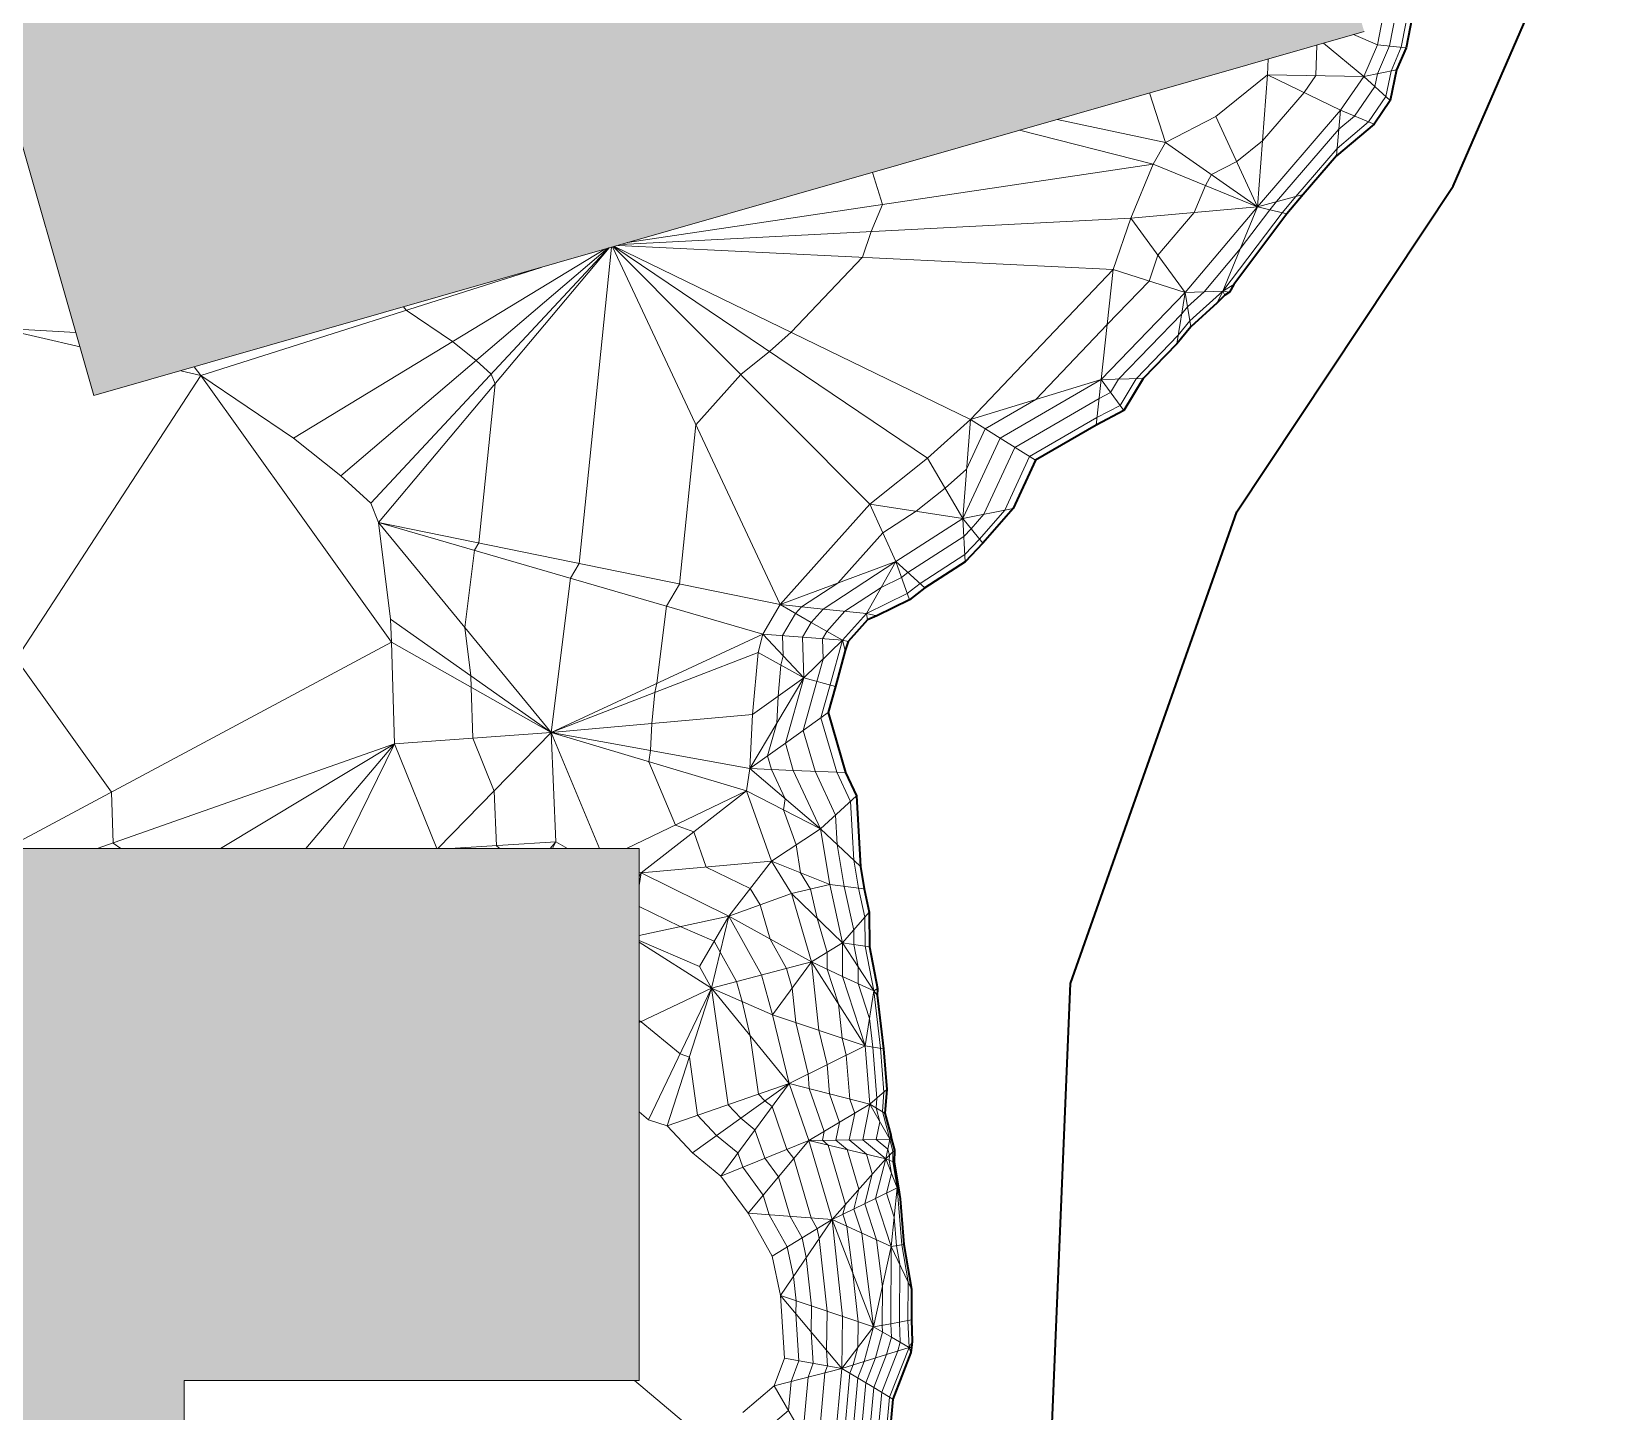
# Model space of a CAD drawing. Header units: millimetres. Extents: x -340184 to 563611, y -309449 to 515683.
# Drawn here: x 350857 to 480928, y -141494 to -27293 of the extents above; entities that cross this region are included whole.
import ezdxf

# ---------------------------------------------------------------- set-up
doc = ezdxf.new("R2010")
doc.units = ezdxf.units.MM
for name, color, linetype, lineweight in [('A-DETL-GENF', 92, 'Continuous', 9), ('A-DETL-THIN', 151, 'Continuous', 9), ('C-TOPO', 7, 'Continuous', 9), ('C-TOPO-FOLD', 70, 'Continuous', 9), ('C-TOPO-MAJR', 7, 'Continuous', 35), ('C-TOPO-MINR', 7, 'Continuous', 9)]:
    doc.layers.add(name, color=color, linetype=linetype, lineweight=lineweight)

msp = doc.modelspace()

# ---------------------------------------------------------------- hatches: boundary and pattern name
at = {"layer": 'A-DETL-GENF'}
for points in [[(356031, -57427), (461121, -27293), (450095, 11158), (416307, 1469), (396461, 70680), (325159, 50235), (354231, -51149)], [(219028, -242914), (363495, -242914), (363495, -138915), (401135, -138915), (401135, -94915), (219028, -94915), (219028, -206129)]]:
    msp.add_hatch(color=8, dxfattribs=at).paths.add_polyline_path(points)

# ---------------------------------------------------------------- linework, layer by layer
at = {"layer": 'A-DETL-THIN'}
for p, q in [((325159, 50235), (356031, -57427)), ((356031, -57427), (461121, -27293)), ((401135, -94915), (219028, -94915)), ((401135, -138915), (401135, -94915)), ((363495, -242914), (363495, -138915)), ((363495, -138915), (401135, -138915))]:
    msp.add_line(p, q, dxfattribs=at)
at = {"layer": 'C-TOPO', "lineweight": 35}
for p, q in [((468478, -40108), (480928, -11506)), ((465546, -23675), (464586, -28640)), ((464586, -28640), (463798, -30483)), ((463798, -30483), (463286, -33021)), ((463286, -33021), (461939, -34974)), ((461939, -34974), (458838, -37596)), ((458838, -37596), (456087, -40785)), ((450578, -67039), (468478, -40108)), ((456087, -40785), (454735, -42388)), ((454735, -42388), (450334, -48242)), ((449589, -49111), (448967, -49757)), ((449992, -48857), (449589, -49111)), ((450334, -48242), (449992, -48857)), ((448967, -49757), (446775, -51725)), ((446775, -51725), (445623, -53140)), ((445623, -53140), (442839, -56016)), ((442839, -56016), (441241, -58661)), ((441241, -58661), (438949, -59863)), ((438949, -59863), (433929, -62779)), ((433929, -62779), (432077, -66765)), ((432077, -66765), (429565, -69639)), ((436815, -106083), (450578, -67039)), ((429565, -69639), (428102, -71186)), ((428102, -71186), (424779, -73333)), ((424779, -73333), (423505, -74335)), ((423505, -74335), (420807, -75658)), ((420018, -75992), (418428, -77761)), ((420807, -75658), (420018, -75992)), ((418428, -77761), (418187, -78531)), ((418187, -78531), (417372, -81491)), ((417372, -81491), (416763, -83656)), ((416763, -83656), (418210, -88614)), ((418210, -88614), (419113, -90547)), ((419113, -90547), (419447, -96400)), ((419447, -96400), (419750, -98249)), ((419750, -98249), (420174, -100174)), ((420174, -100174), (420200, -103035)), ((420200, -103035), (420866, -106488)), ((420850, -106549), (420829, -107037)), ((420866, -106488), (420850, -106549)), ((434543, -160563), (436815, -106083)), ((420829, -107037), (421351, -111472)), ((421351, -111472), (421621, -114856)), ((421621, -114856), (421470, -116794)), ((421470, -116794), (421954, -118630)), ((421954, -118630), (422015, -118950)), ((422015, -118950), (422255, -119861)), ((422255, -119861), (422246, -120845)), ((422246, -120845), (422575, -122815)), ((422575, -122815), (422600, -122987)), ((422600, -122987), (422739, -123901)), ((422739, -123901), (423033, -127667)), ((423033, -127667), (423677, -131355)), ((423677, -131355), (423660, -133906)), ((423660, -133906), (423731, -135685)), ((423682, -136195), (423622, -136616)), ((423731, -135685), (423682, -136195)), ((423622, -136616), (422126, -140455)), ((422126, -140455), (421722, -144917))]:
    msp.add_line(p, q, dxfattribs=at)
at = {"layer": 'C-TOPO'}
for p, q in [((461102, -31027), (457746, -28260)), ((462228, -28392), (460236, -27546)), ((453137, -30872), (452300, -41793)), ((453137, -30872), (459176, -33820)), ((461102, -31027), (453137, -30872)), ((443373, -32382), (444688, -36495)), ((435715, -34577), (444688, -36495)), ((452300, -41793), (448859, -34326)), ((443672, -38264), (432611, -35468)), ((444688, -36495), (452300, -41793)), ((400168, -44771), (443672, -38264)), ((452300, -41793), (443672, -38264)), ((399624, -44926), (441806, -42744)), ((441806, -42744), (452300, -41793)), ((446318, -48894), (441806, -42744)), ((372530, -60960), (398304, -45305)), ((398546, -45236), (376447, -64066)), ((378947, -66333), (398635, -45210)), ((398665, -45202), (379576, -67920)), ((412790, -74721), (398937, -45124)), ((420218, -66417), (399001, -45105)), ((424992, -62605), (399049, -45091)), ((428549, -59414), (399094, -45078)), ((440367, -46996), (399396, -44992)), ((364885, -55753), (393037, -46815)), ((440367, -46996), (439360, -56083)), ((446318, -48894), (440367, -46996)), ((354877, -53404), (348183, -51833)), ((364885, -55753), (339372, -94915)), ((364885, -55753), (363226, -55363)), ((380636, -77836), (364885, -55753)), ((439360, -56083), (428549, -59414)), ((427908, -67587), (428549, -59414)), ((430995, -60944), (428549, -59414)), ((427908, -67587), (424992, -62605)), ((422371, -71164), (420218, -66417)), ((420218, -66417), (427908, -67587)), ((393863, -85308), (379576, -67920)), ((411358, -77155), (379576, -67920)), ((379576, -67920), (412790, -74721)), ((412790, -74721), (422371, -71164)), ((415373, -76196), (412790, -74721)), ((412790, -74721), (416367, -75090)), ((393863, -85308), (380551, -75921)), ((348777, -94915), (380636, -77836)), ((393863, -85308), (380636, -77836)), ((393863, -85308), (411358, -77155)), ((414755, -80772), (411358, -77155)), ((411358, -77155), (414656, -77413)), ((410979, -78695), (393863, -85308)), ((410979, -78695), (414755, -80772)), ((410291, -88290), (414755, -80772)), ((414755, -80772), (410524, -83807)), ((410524, -83807), (393863, -85308)), ((380894, -86242), (393863, -85308)), ((384477, -94915), (393863, -85308)), ((397865, -94915), (393863, -85308)), ((410032, -90143), (393863, -85308)), ((393863, -85308), (410291, -88290)), ((380894, -86242), (356298, -94915)), ((366493, -94915), (380894, -86242)), ((380894, -86242), (373555, -94915)), ((376661, -94915), (380894, -86242)), ((413233, -86184), (410291, -88290)), ((416148, -93269), (410291, -88290)), ((413890, -88437), (410291, -88290)), ((400093, -94915), (410032, -90143)), ((410032, -90143), (401295, -96926)), ((410032, -90143), (416148, -93269)), ((412090, -95943), (416148, -93269)), ((385462, -94915), (394255, -94354)), ((394255, -94354), (393781, -94915)), ((393966, -94915), (394255, -94354)), ((401295, -96926), (412090, -95943)), ((408561, -100499), (412090, -95943)), ((412090, -95943), (416905, -97893)), ((401135, -97206), (401295, -96926)), ((401295, -96926), (401135, -97971)), ((413744, -98633), (408561, -100499)), ((416905, -97893), (413744, -98633)), ((417966, -102704), (413744, -98633)), ((408561, -100499), (401135, -102101)), ((408561, -100499), (406132, -104669)), ((407134, -106450), (408561, -100499)), ((415399, -104285), (408561, -100499)), ((401135, -102656), (407134, -106450)), ((415399, -104285), (417966, -102704)), ((407134, -106450), (415399, -104285)), ((415399, -104285), (412180, -108662)), ((419850, -111232), (415399, -104285)), ((415399, -104285), (417970, -105483)), ((401135, -109313), (407134, -106450)), ((407134, -106450), (401913, -117348)), ((403445, -117864), (407134, -106450)), ((413537, -114335), (407134, -106450)), ((412180, -108662), (407134, -106450)), ((419850, -111232), (412180, -108662)), ((413537, -114335), (419850, -111232)), ((403445, -117864), (413537, -114335)), ((413537, -114335), (405543, -120091)), ((407906, -122006), (413537, -114335)), ((413537, -114335), (420236, -116070)), ((415179, -119060), (420236, -116070)), ((415179, -119060), (407906, -122006)), ((410154, -125081), (415179, -119060)), ((419639, -118999), (415179, -119060)), ((421538, -120579), (415179, -119060)), ((417099, -125609), (421538, -120579)), ((420695, -123863), (417099, -125609)), ((417099, -125609), (410154, -125081)), ((412130, -128626), (417099, -125609)), ((417099, -125609), (412831, -131896)), ((420538, -134490), (417099, -125609)), ((417099, -125609), (422001, -127848)), ((422001, -127848), (420538, -134490)), ((417912, -137920), (412831, -131896)), ((412831, -131896), (420538, -134490)), ((417912, -137920), (420538, -134490)), ((420538, -134490), (421957, -134224)), ((422002, -135336), (420538, -134490)), ((417912, -137920), (413158, -137075)), ((417912, -137920), (421614, -136762)), ((408796, -145694), (400750, -138915)), ((412303, -139379), (417912, -137920)), ((420546, -139505), (417912, -137920)), ((417044, -147492), (412303, -139379))]:
    msp.add_line(p, q, dxfattribs=at)
at = {"layer": 'C-TOPO-FOLD'}
for p, q in [((464586, -28640), (462228, -28392)), ((463798, -30483), (461102, -31027)), ((463286, -33021), (461102, -31027)), ((458838, -37596), (459176, -33820)), ((459176, -33820), (461939, -34974)), ((452300, -41793), (456087, -40785)), ((449439, -48793), (452300, -41793)), ((454735, -42388), (452300, -41793)), ((446318, -48894), (445623, -53140)), ((449439, -48793), (446318, -48894)), ((446775, -51725), (446318, -48894)), ((448967, -49757), (449439, -48793)), ((450334, -48242), (449439, -48793)), ((449589, -49111), (449439, -48793)), ((449439, -48793), (449992, -48857)), ((438949, -59863), (439360, -56083)), ((442839, -56016), (439360, -56083)), ((441241, -58661), (439360, -56083)), ((433929, -62779), (430995, -60944)), ((427908, -67587), (432077, -66765)), ((428102, -71186), (427908, -67587)), ((427908, -67587), (429565, -69639)), ((419943, -75460), (422371, -71164)), ((424779, -73333), (422371, -71164)), ((422371, -71164), (423505, -74335)), ((416367, -75090), (419943, -75460)), ((417955, -77671), (415373, -76196)), ((420807, -75658), (419943, -75460)), ((419943, -75460), (420018, -75992)), ((414656, -77413), (417955, -77671)), ((414755, -80772), (417955, -77671)), ((417955, -77671), (418187, -78531)), ((418428, -77761), (417955, -77671)), ((414755, -80772), (417372, -81491)), ((416763, -83656), (413233, -86184)), ((418210, -88614), (413890, -88437)), ((419113, -90547), (416148, -93269)), ((419447, -96400), (416148, -93269)), ((419750, -98249), (416905, -97893)), ((420174, -100174), (417966, -102704)), ((417966, -102704), (420541, -106680)), ((420200, -103035), (417966, -102704)), ((417970, -105483), (420541, -106680)), ((420541, -106680), (420866, -106488)), ((420850, -106549), (420541, -106680)), ((420541, -106680), (419850, -111232)), ((420829, -107037), (420541, -106680)), ((421351, -111472), (419850, -111232)), ((421621, -114856), (420236, -116070)), ((420236, -116070), (421869, -118968)), ((420236, -116070), (421470, -116794)), ((421869, -118968), (419639, -118999)), ((421538, -120579), (421869, -118968)), ((421954, -118630), (421869, -118968)), ((421869, -118968), (422015, -118950)), ((422255, -119861), (421538, -120579)), ((422246, -120845), (421538, -120579)), ((421538, -120579), (422493, -122990)), ((422493, -122990), (420695, -123863)), ((422001, -127848), (422493, -122990)), ((422493, -122990), (422575, -122815)), ((422493, -122990), (422600, -122987)), ((422739, -123901), (422493, -122990)), ((422001, -127848), (423033, -127667)), ((423677, -131355), (422001, -127848)), ((421957, -134224), (423660, -133906)), ((421614, -136762), (423465, -136183)), ((423465, -136183), (422002, -135336)), ((423731, -135685), (423465, -136183)), ((423622, -136616), (423465, -136183)), ((423682, -136195), (423465, -136183)), ((422126, -140455), (420546, -139505))]:
    msp.add_line(p, q, dxfattribs=at)
at = {"layer": 'C-TOPO-MAJR', "lineweight": 9}
for p, q in [((462228, -28392), (463601, -21294)), ((464193, -28599), (465222, -23278)), ((461102, -31027), (462228, -28392)), ((463348, -30574), (464193, -28599)), ((453137, -30872), (453176, -29571)), ((448859, -34326), (453137, -30872)), ((459176, -33820), (461102, -31027)), ((462922, -32688), (463348, -30574)), ((461478, -34782), (462922, -32688)), ((444688, -36495), (448859, -34326)), ((452300, -41793), (459176, -33820)), ((458894, -36967), (461478, -34782)), ((443672, -38264), (444688, -36495)), ((455456, -40953), (458894, -36967)), ((441806, -42744), (443672, -38264)), ((454329, -42289), (455456, -40953)), ((440367, -46996), (441806, -42744)), ((446318, -48894), (452300, -41793)), ((449439, -48793), (454329, -42289)), ((396183, -71320), (398844, -45150)), ((428549, -59414), (440367, -46996)), ((439360, -56083), (446318, -48894)), ((446699, -51253), (449439, -48793)), ((354532, -52199), (348183, -51833)), ((445739, -52433), (446699, -51253)), ((442259, -56027), (445739, -52433)), ((364885, -55753), (364313, -55052)), ((372530, -60960), (364885, -55753)), ((430995, -60944), (439360, -56083)), ((440927, -58232), (442259, -56027)), ((439017, -59233), (440927, -58232)), ((424992, -62605), (428549, -59414)), ((433440, -62473), (439017, -59233)), ((376447, -64066), (372530, -60960)), ((427908, -67587), (430995, -60944)), ((420218, -66417), (424992, -62605)), ((431382, -66902), (433440, -62473)), ((378947, -66333), (376447, -64066)), ((379576, -67920), (378947, -66333)), ((412790, -74721), (420218, -66417)), ((422371, -71164), (427908, -67587)), ((429289, -69297), (431382, -66902)), ((380551, -75921), (379576, -67920)), ((428069, -70586), (429289, -69297)), ((395467, -72538), (396183, -71320)), ((416367, -75090), (422371, -71164)), ((424378, -72971), (428069, -70586)), ((393863, -85308), (395467, -72538)), ((419943, -75460), (423316, -73806)), ((423316, -73806), (424378, -72971)), ((411358, -77155), (412790, -74721)), ((415373, -76196), (416367, -75090)), ((380636, -77836), (380551, -75921)), ((414656, -77413), (415373, -76196)), ((417955, -77671), (419943, -75460)), ((380894, -86242), (380636, -77836)), ((410979, -78695), (411358, -77155)), ((414755, -80772), (414656, -77413)), ((416936, -81371), (417955, -77671)), ((410524, -83807), (410979, -78695)), ((413233, -86184), (414755, -80772)), ((416175, -84077), (416936, -81371)), ((410291, -88290), (410524, -83807)), ((417490, -88585), (416175, -84077)), ((393863, -85308), (394255, -94354)), ((384385, -94915), (380894, -86242)), ((413890, -88437), (413233, -86184)), ((410032, -90143), (410291, -88290)), ((416148, -93269), (413890, -88437)), ((418619, -91000), (417490, -88585)), ((412090, -95943), (410032, -90143)), ((418897, -95878), (418619, -91000)), ((416905, -97893), (416148, -93269)), ((394255, -94354), (395221, -94915)), ((413744, -98633), (412090, -95943)), ((419275, -98190), (418897, -95878)), ((401295, -96926), (401135, -96868)), ((408561, -100499), (401295, -96926)), ((415399, -104285), (413744, -98633)), ((417966, -102704), (416905, -97893)), ((419806, -100596), (419275, -98190)), ((411266, -105368), (408561, -100499)), ((419828, -102980), (419806, -100596)), ((406132, -104669), (401135, -102523)), ((417970, -105483), (417966, -102704)), ((420541, -106680), (419828, -102980)), ((407134, -106450), (406132, -104669)), ((416015, -109947), (415399, -104285)), ((408491, -116100), (407134, -106450)), ((412180, -108662), (411266, -105368)), ((419850, -111232), (417970, -105483)), ((421101, -111432), (420541, -106680)), ((413537, -114335), (412180, -108662)), ((416693, -112784), (416015, -109947)), ((420236, -116070), (419850, -111232)), ((421390, -115058), (421101, -111432)), ((416886, -115203), (416693, -112784)), ((415179, -119060), (413537, -114335)), ((417708, -117565), (416886, -115203)), ((421265, -116674), (421390, -115058)), ((401913, -117348), (401135, -116705)), ((409540, -117213), (408491, -116100)), ((419639, -118999), (420236, -116070)), ((421869, -118968), (421265, -116674)), ((403445, -117864), (401913, -117348)), ((405543, -120091), (403445, -117864)), ((410721, -118171), (409540, -117213)), ((411542, -120533), (410721, -118171)), ((417409, -119029), (417708, -117565)), ((417099, -125609), (415179, -119060)), ((418359, -119819), (417409, -119029)), ((421538, -120579), (419639, -118999)), ((422136, -119981), (421869, -118968)), ((407906, -122006), (405543, -120091)), ((412666, -122070), (411542, -120533)), ((419319, -123094), (418359, -119819)), ((420695, -123863), (421538, -120579)), ((422128, -120801), (422136, -119981)), ((422493, -122990), (422128, -120801)), ((410154, -125081), (407906, -122006)), ((413626, -125345), (412666, -122070)), ((418897, -124736), (419319, -123094)), ((422861, -127697), (422493, -122990)), ((419550, -126728), (418897, -124736)), ((422001, -127848), (420695, -123863)), ((412130, -128626), (410154, -125081)), ((414615, -127117), (413626, -125345)), ((417969, -133625), (417099, -125609)), ((414965, -128752), (414615, -127117)), ((420538, -134490), (419550, -126728)), ((412831, -131896), (412130, -128626)), ((415400, -132760), (414965, -128752)), ((421957, -134224), (422001, -127848)), ((423398, -130771), (422861, -127697)), ((423376, -133959), (423398, -130771)), ((413158, -137075), (412831, -131896)), ((415371, -134908), (415400, -132760)), ((417912, -137920), (417969, -133625)), ((423465, -136183), (423376, -133959)), ((415535, -137498), (415371, -134908)), ((419763, -137341), (420538, -134490)), ((422002, -135336), (421957, -134224)), ((421614, -136762), (422002, -135336)), ((421863, -140297), (423465, -136183)), ((412303, -139379), (413158, -137075)), ((415108, -138650), (415535, -137498)), ((419229, -138712), (419763, -137341)), ((420546, -139505), (421614, -136762)), ((414674, -143436), (415108, -138650)), ((417044, -147492), (417912, -137920)), ((418506, -146687), (419229, -138712)), ((409706, -141581), (412303, -139379)), ((419968, -145882), (420546, -139505)), ((421430, -145078), (421863, -140297))]:
    msp.add_line(p, q, dxfattribs=at)
at = {"layer": 'C-TOPO-MINR'}
for p, q in [((463210, -28495), (464411, -22286)), ((457119, -30949), (457195, -28418)), ((462225, -30800), (463210, -28495)), ((456157, -32346), (457119, -30949)), ((462012, -31857), (462225, -30800)), ((452719, -36332), (456157, -32346)), ((460327, -34301), (462012, -31857)), ((459035, -35393), (460327, -34301)), ((450580, -38060), (452719, -36332)), ((453878, -41373), (459035, -35393)), ((421267, -41615), (420449, -38955)), ((448494, -39144), (450580, -38060)), ((447053, -42269), (447986, -40028)), ((447986, -40028), (448494, -39144)), ((420334, -43855), (421267, -41615)), ((453315, -42041), (453878, -41373)), ((444062, -45819), (447053, -42269)), ((450870, -45293), (453315, -42041)), ((419615, -45981), (420334, -43855)), ((447879, -48844), (450870, -45293)), ((413706, -52190), (419615, -45981)), ((443343, -47945), (444062, -45819)), ((439863, -51539), (443343, -47945)), ((446509, -50073), (447879, -48844)), ((381874, -50359), (381647, -50081)), ((385696, -52963), (381874, -50359)), ((440810, -56055), (446029, -50663)), ((446029, -50663), (446509, -50073)), ((433954, -57749), (439863, -51539)), ((387655, -54516), (385696, -52963)), ((411927, -53785), (413706, -52190)), ((388905, -55649), (387655, -54516)), ((409540, -55691), (411927, -53785)), ((389220, -56443), (388905, -55649)), ((405827, -59843), (409540, -55691)), ((387880, -69620), (389220, -56443)), ((439188, -57658), (440143, -57157)), ((440143, -57157), (440810, -56055)), ((429772, -60179), (433954, -57749)), ((432217, -61708), (439188, -57658)), ((404487, -73021), (405827, -59843)), ((428228, -63500), (429772, -60179)), ((429645, -67244), (432217, -61708)), ((426450, -65096), (428228, -63500)), ((424063, -67002), (426450, -65096)), ((421294, -68791), (424063, -67002)), ((428598, -68442), (429645, -67244)), ((417581, -72943), (421294, -68791)), ((427989, -69086), (428598, -68442)), ((386720, -76614), (387522, -70229)), ((387522, -70229), (387880, -69620)), ((423374, -72068), (427989, -69086)), ((421157, -73312), (422843, -72485)), ((422843, -72485), (423374, -72068)), ((403412, -74846), (404487, -73021)), ((414578, -74905), (417581, -72943)), ((418155, -75275), (421157, -73312)), ((402610, -81231), (403412, -74846)), ((414081, -75458), (414578, -74905)), ((416664, -76934), (418155, -75275)), ((387207, -80614), (386720, -76614)), ((413007, -77284), (414081, -75458)), ((413057, -78963), (413007, -77284)), ((416306, -77542), (416664, -76934)), ((416355, -79222), (416306, -77542)), ((357481, -90249), (349605, -79208)), ((412867, -79733), (413057, -78963)), ((415846, -81072), (416355, -79222)), ((387249, -81572), (387207, -80614)), ((412639, -82290), (412867, -79733)), ((387379, -85775), (387249, -81572)), ((402421, -82001), (402610, -81231)), ((414704, -85130), (415846, -81072)), ((402193, -84557), (402421, -82001)), ((412523, -84531), (412639, -82290)), ((411762, -87237), (412523, -84531)), ((389137, -90145), (387379, -85775)), ((402077, -86799), (402193, -84557)), ((415690, -88511), (414704, -85130)), ((401947, -87725), (402077, -86799)), ((404134, -92975), (401947, -87725)), ((412090, -88364), (411762, -87237)), ((413219, -90779), (412090, -88364)), ((417383, -92135), (415690, -88511)), ((357610, -94452), (357481, -90249)), ((389333, -94668), (389137, -90145)), ((413090, -91706), (413219, -90779)), ((414119, -94606), (413090, -91706)), ((417522, -94573), (417383, -92135)), ((405663, -93535), (404134, -92975)), ((406692, -96435), (405663, -93535)), ((358248, -94915), (357610, -94452)), ((389604, -94915), (389333, -94668)), ((414497, -96918), (414119, -94606)), ((418090, -98041), (417522, -94573)), ((410325, -98221), (406692, -96435)), ((415324, -98263), (414497, -96918)), ((411153, -99566), (410325, -98221)), ((415855, -100668), (415324, -98263)), ((418886, -101650), (418090, -98041)), ((404520, -101370), (401135, -99706)), ((411980, -102392), (411153, -99566)), ((407347, -102584), (404520, -101370)), ((416682, -103495), (415855, -100668)), ((407848, -103474), (407347, -102584)), ((413332, -104826), (411980, -102392)), ((418897, -102842), (418886, -101650)), ((409200, -105909), (407848, -103474)), ((416684, -104884), (416682, -103495)), ((419253, -104692), (418897, -102842)), ((413789, -106473), (413332, -104826)), ((417624, -107759), (416684, -104884)), ((419256, -106081), (419253, -104692)), ((409657, -107556), (409200, -105909)), ((414098, -109304), (413789, -106473)), ((420196, -108956), (419256, -106081)), ((410335, -110393), (409657, -107556)), ((417933, -110590), (417624, -107759)), ((401299, -109235), (401135, -109131)), ((404523, -111899), (401299, -109235)), ((420476, -111332), (420196, -108956)), ((411014, -115217), (410335, -110393)), ((415115, -113559), (414098, -109304)), ((418272, -112008), (417933, -110590)), ((420813, -115564), (420476, -111332)), ((405290, -112157), (404523, -111899)), ((405968, -116982), (405290, -112157)), ((418561, -115636), (418272, -112008)), ((415211, -114769), (415115, -113559)), ((411538, -115774), (411014, -115217)), ((416443, -118312), (415211, -114769)), ((418972, -116818), (418561, -115636)), ((420750, -116372), (420813, -115564)), ((407541, -118652), (405968, -116982)), ((412129, -116253), (411538, -115774)), ((413361, -119796), (412129, -116253)), ((418524, -119014), (418972, -116818)), ((421053, -117519), (420750, -116372)), ((416294, -119045), (416443, -118312)), ((420754, -118984), (421053, -117519)), ((409314, -120088), (407541, -118652)), ((416769, -119440), (416294, -119045)), ((418209, -124351), (416769, -119440)), ((419949, -120199), (418524, -119014)), ((421704, -119774), (420754, -118984)), ((409724, -121270), (409314, -120088)), ((413923, -120565), (413361, -119796)), ((415363, -125477), (413923, -120565)), ((420428, -121836), (419949, -120199)), ((421837, -120280), (421704, -119774)), ((421833, -120690), (421837, -120280)), ((422016, -121784), (421833, -120690)), ((411410, -123575), (409724, -121270)), ((419796, -124299), (420428, -121836)), ((421594, -123426), (422016, -121784)), ((422247, -125419), (421594, -123426)), ((411890, -125213), (411410, -123575)), ((417998, -125172), (418209, -124351)), ((420775, -127288), (419796, -124299)), ((413373, -127871), (411890, -125213)), ((415857, -126363), (415363, -125477)), ((418324, -126168), (417998, -125172)), ((418818, -130049), (418324, -126168)), ((422431, -127772), (422247, -125419)), ((416032, -127180), (415857, -126363)), ((416684, -133193), (416032, -127180)), ((421269, -131169), (420775, -127288)), ((413898, -130324), (413373, -127871)), ((422699, -129309), (422431, -127772)), ((419253, -134057), (418818, -130049)), ((422667, -134092), (422699, -129309)), ((414115, -132328), (413898, -130324)), ((421247, -134357), (421269, -131169)), ((414101, -133402), (414115, -132328)), ((414346, -137286), (414101, -133402)), ((416642, -136414), (416684, -133193)), ((419225, -136205), (419253, -134057)), ((420689, -137052), (421270, -134913)), ((421270, -134913), (421247, -134357)), ((422733, -135760), (422667, -134092)), ((416723, -137709), (416642, -136414)), ((418838, -137631), (419225, -136205)), ((421205, -139901), (422540, -136473)), ((422540, -136473), (422733, -135760)), ((413705, -139014), (414346, -137286)), ((416510, -138285), (416723, -137709)), ((418571, -138316), (418838, -137631)), ((419888, -139109), (420689, -137052)), ((413488, -141407), (413705, -139014)), ((415859, -145464), (416510, -138285)), ((417775, -147090), (418571, -138316)), ((419237, -146285), (419888, -139109)), ((420699, -145480), (421205, -139901)), ((411541, -143059), (413488, -141407))]:
    msp.add_line(p, q, dxfattribs=at)

doc.saveas('drawing.dxf')
